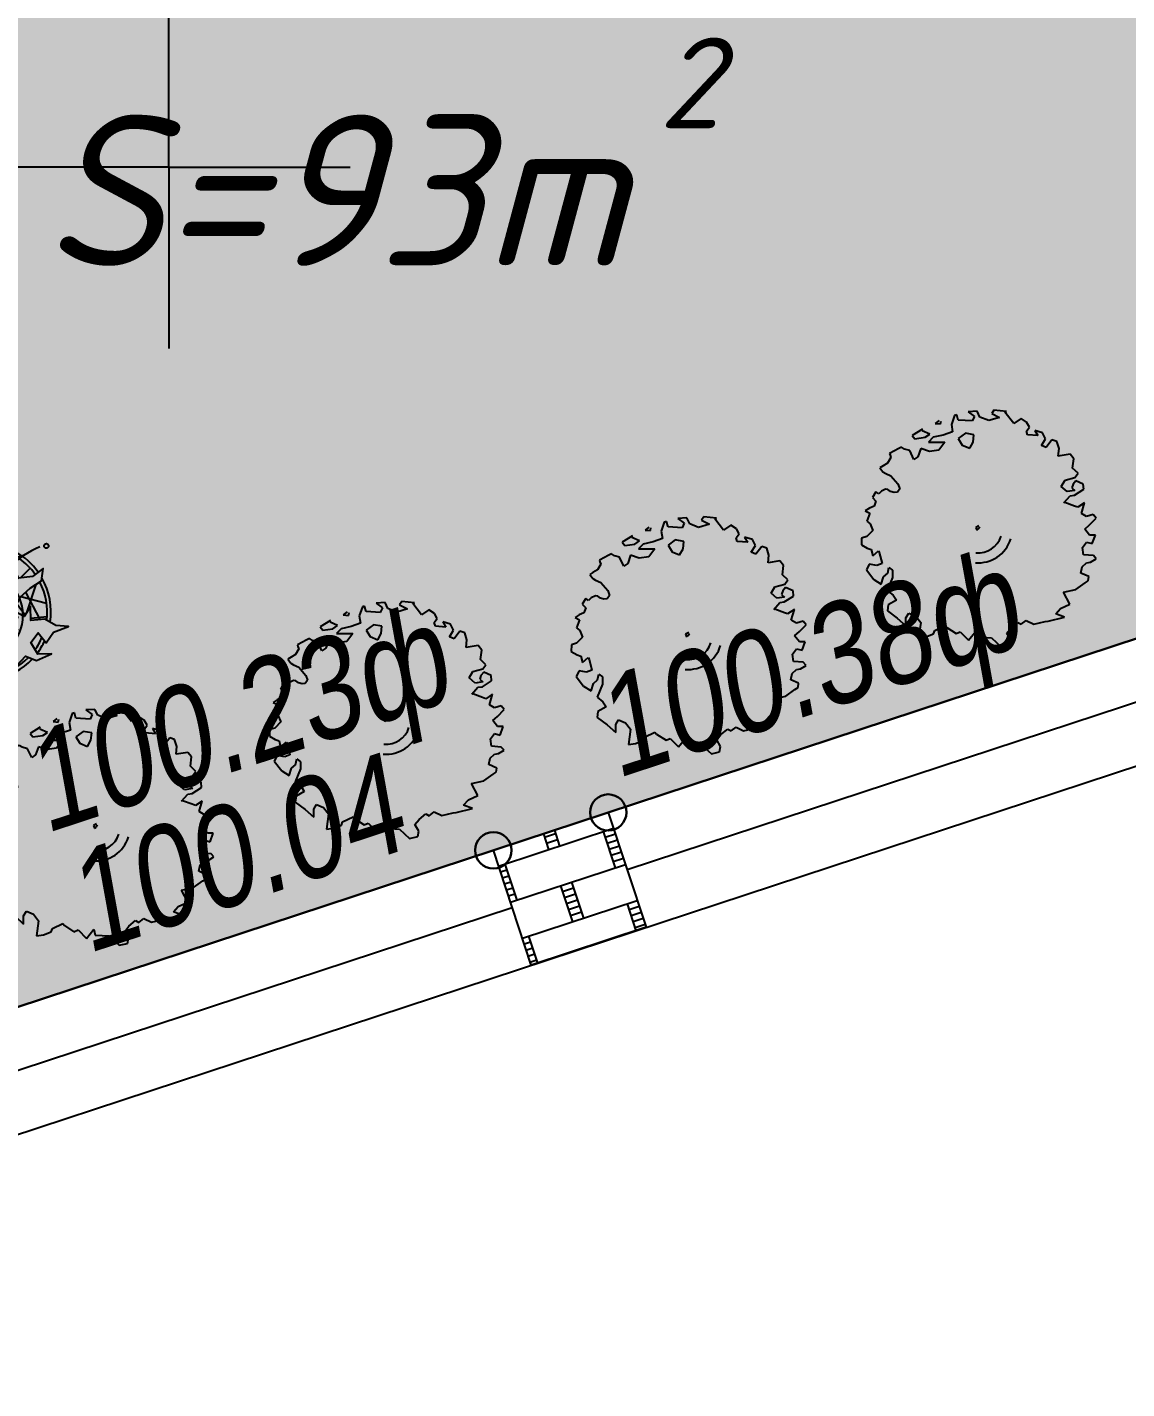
# Model space of a CAD drawing. Header units: millimetres. Extents: x 97194 to 152491, y 18573 to 58496.
# Drawn here: x 143655 to 147291, y 19985 to 24488 of the extents above; entities that cross this region are included whole.
import ezdxf

# ---------------------------------------------------------------- set-up
doc = ezdxf.new("R2010")
doc.units = ezdxf.units.MM
for name, color, linetype in [('dwgmodels.com', 7, 'Continuous'), ('floor hatch', 252, 'Continuous'), ('green', 69, 'Continuous'), ('net', 66, 'Continuous'), ('txt2', 7, 'Continuous')]:
    doc.layers.add(name, color=color, linetype=linetype)
doc.styles.add('ISO', font='isocpeui.ttf')
doc.styles.get("Standard").update_dxf_attribs({"font": 'arial.ttf'})
doc.linetypes.add('Забор деревяный', pattern='A,2.5,[1,djekshp.shx,S=0.8,R=0,X=0,Y=0],2.5', length=5)

# ---------------------------------------------------------------- blocks, each defined once
blk = doc.blocks.new('KREST')
for points in [[(0, 0), (0, 3)], [(0, 0), (-3, 0)], [(0, 0), (3, 0)], [(0, 0), (0, -3)]]:
    blk.add_lwpolyline(points)
blk = doc.blocks.new('Setka')
blk.add_blockref('KREST', (0, 0))
blk = doc.blocks.new('мож')
at = {"layer": 'dwgmodels.com', "true_color": 0x6e9182}
h = blk.add_hatch(color=8, dxfattribs=at)
h.set_gradient(color1=(43, 82, 5), color2=(72, 176, 3), tint=1, name='HEMISPHERICAL')
h.paths.add_polyline_path([(169.7, -381.5), (183.6, -389.3), (204, -373.3), (235.6, -388.9), (282.9, -377.9), (295.1, -376.2), (362.1, -359.2), (326.1, -345.8), (346.1, -324.2), (384.9, -305.5), (358.7, -256.7), (409.4, -245.4), (447.8, -218.1), (460.7, -210), (462.7, -192.3), (430.4, -178.2), (435.9, -151.7), (453.6, -135.1), (470.2, -132.9), (493.3, -118.4), (481.8, -105.4), (441, -101.5), (437.2, -72.1), (453.9, -49.5), (477.4, -55.9), (489.9, -20.5), (466.1, -20.5), (446.4, 4.6), (466.1, 21.2), (493.7, 49.5), (481.4, 64.7), (453.9, 55.9), (432.5, 69.3), (445.1, 112.4), (417.5, 94.4), (403.9, 99), (363.8, 113.8), (359.7, 112.4), (385.2, 141.4), (403.6, 143.9), (441.7, 168.6), (440, 190.6), (409, 204.4), (397.8, 189.9), (392.4, 175.4), (404.9, 164), (373.3, 159.1), (348.8, 180), (364.5, 206.1), (405.3, 217.1), (418.5, 234.8), (396.1, 256.3), (400.9, 294.5), (385.6, 313.6), (336.6, 305.5), (339.7, 338), (330.8, 366.3), (310.4, 373.3), (286.6, 341.9), (267.2, 350), (283.9, 377.6), (272, 402.7), (239.4, 412.2), (252.3, 390.7), (209.4, 394.2), (204.7, 408.7), (217.3, 426), (205.4, 446.9), (182.6, 461.4), (152.3, 440.9), (115.9, 487.5), (122.7, 490.4), (70.4, 496.4), (61.5, 482.6), (93.8, 465.3), (49.6, 452.5), (12.9, 467.4), (1.4, 491.4), (-36, 489.3), (-9.9, 470.2), (-18.7, 451.1), (-76.8, 455), (-83, 476.9), (-92.5, 474.1), (-105.1, 437), (-100, 405.9), (-138.7, 393.1), (-180.2, 383.6), (-199.2, 364.2), (-131.6, 363.4), (-156.7, 330.6), (-196.2, 325.6), (-231.5, 336.9), (-243.8, 303.3), (-259.8, 291.7), (-277.1, 328.8), (-298.9, 335.2), (-311.1, 342.6), (-325, 335.9), (-339.7, 328.4), (-360.4, 316.4), (-358.7, 310.1), (-355, 300.5), (-368.9, 276.8), (-387.3, 265.9), (-400.5, 257.7), (-388.3, 240.8), (-376.7, 234.4), (-355, 224.5), (-326.4, 190.9), (-318.9, 171.1), (-328.4, 156.6), (-342, 155.9), (-356.3, 159.4), (-367.2, 167.6), (-377.4, 169), (-394.1, 161.6), (-405.6, 149.9), (-416.8, 158.7), (-431.5, 134.3), (-417.2, 119.1), (-424.3, 99.3), (-444, 90.2), (-461, 79.2), (-442.7, 70.4), (-455.3, 36.4), (-441.3, 25.8), (-430.1, -1.1), (-454.9, -26.9), (-476.3, -33.6), (-476.7, -60.8), (-453.2, -75), (-436.9, -80.3), (-430.4, -105.7), (-406.6, -85.9), (-403.6, -92.6), (-391.7, -137.9), (-413.4, -146), (-444.7, -141.1), (-456.6, -164), (-426, -204.4), (-395.1, -223.8), (-385.6, -193.4), (-368.2, -178.5), (-363.5, -154.1), (-348.5, -166.2), (-348.5, -196.2), (-370.3, -250), (-345.8, -268.7), (-332.5, -289.9), (-366.5, -308.3), (-369.9, -334.1), (-328.8, -363.8), (-293.1, -396), (-293.4, -362.7), (-281.5, -343.3), (-252.6, -356), (-231.9, -382.2), (-240.4, -444.8), (-210.8, -440.5), (-179.2, -428.9), (-174.1, -414.4), (-130.9, -393.9), (-124.1, -402), (-85.3, -427.8), (-68.3, -420.4), (-34, -455.4), (-2.7, -416.8), (2.7, -441.6), (60.5, -445.1), (102.3, -484), (136.3, -475.9), (140.4, -454), (124.4, -426.4), (141.8, -404.5)])
h.paths.add_polyline_path([(-29.2, 338.3), (-60.5, 351.1), (-76.8, 378.3), (-46.9, 400.2), (-11.9, 394.2), (-15, 364.2)], flags=16)
at = {"color": 0, "linetype": 'Continuous'}
for p, q in [((-155.7, 452.9), (-171.7, 440.9)), ((-149.9, 438.8), (-147.6, 450.8)), ((-92.5, 474.1), (-105.1, 437)), ((-83, 476.9), (-92.5, 474.1)), ((-76.8, 455), (-83, 476.9)), ((-18.7, 451.1), (-76.8, 455)), ((1.4, 491.4), (-36, 489.3)), ((-36, 489.3), (-9.9, 470.2)), ((-9.9, 470.2), (-18.7, 451.1)), ((12.9, 467.4), (1.4, 491.4)), ((49.6, 452.5), (12.9, 467.4)), ((93.8, 465.3), (49.6, 452.5)), ((70.4, 496.4), (61.5, 482.6)), ((61.5, 482.6), (93.8, 465.3)), ((122.7, 490.4), (70.4, 496.4)), ((115.9, 487.5), (122.7, 490.4)), ((152.3, 440.9), (115.9, 487.5)), ((182.6, 461.4), (152.3, 440.9)), ((205.4, 446.9), (182.6, 461.4)), ((-224.4, 417.9), (-266.6, 391)), ((-226.1, 410.1), (-226.1, 410.1)), ((-194.8, 396.3), (-226.1, 410.1)), ((-214.2, 383.6), (-194.8, 396.3)), ((-171.7, 440.9), (-149.9, 438.8)), ((-100, 405.9), (-138.7, 393.1)), ((-105.1, 437), (-100, 405.9)), ((-46.9, 400.2), (-76.8, 378.3)), ((-11.9, 394.2), (-46.9, 400.2)), ((-15, 364.2), (-11.9, 394.2)), ((204.7, 408.7), (217.3, 426)), ((209.4, 394.2), (204.7, 408.7)), ((217.3, 426), (205.4, 446.9)), ((252.3, 390.7), (209.4, 394.2)), ((239.4, 412.2), (252.3, 390.7)), ((272, 402.7), (239.4, 412.2)), ((283.9, 377.6), (272, 402.7)), ((-311.1, 342.6), (-325, 335.9)), ((-298.9, 335.2), (-311.1, 342.6)), ((-266.6, 391), (-255.7, 377.6)), ((-255.7, 377.6), (-214.2, 383.6)), ((-180.2, 383.6), (-199.2, 364.2)), ((-199.2, 364.2), (-131.6, 363.4)), ((-138.7, 393.1), (-180.2, 383.6)), ((-131.6, 363.4), (-156.7, 330.6)), ((-76.8, 378.3), (-60.5, 351.1)), ((-60.5, 351.1), (-29.2, 338.3)), ((-29.2, 338.3), (-15, 364.2)), ((267.2, 350), (283.9, 377.6)), ((286.6, 341.9), (267.2, 350)), ((310.4, 373.3), (286.6, 341.9)), ((330.8, 366.3), (310.4, 373.3)), ((339.7, 338), (330.8, 366.3)), ((336.6, 305.5), (339.7, 338)), ((-355, 300.5), (-368.9, 276.8)), ((-339.7, 328.4), (-360.4, 316.4)), ((-360.4, 316.4), (-358.7, 310.1)), ((-358.7, 310.1), (-355, 300.5)), ((-325, 335.9), (-339.7, 328.4)), ((-277.1, 328.8), (-298.9, 335.2)), ((-259.8, 291.7), (-277.1, 328.8)), ((-243.8, 303.3), (-259.8, 291.7)), ((-231.5, 336.9), (-243.8, 303.3)), ((-196.2, 325.6), (-231.5, 336.9)), ((-156.7, 330.6), (-196.2, 325.6)), ((385.6, 313.6), (336.6, 305.5)), ((400.9, 294.5), (385.6, 313.6)), ((396.1, 256.3), (400.9, 294.5)), ((-387.3, 265.9), (-400.5, 257.7)), ((-400.5, 257.7), (-388.3, 240.8)), ((-388.3, 240.8), (-376.7, 234.4)), ((-368.9, 276.8), (-387.3, 265.9)), ((-376.7, 234.4), (-355, 224.5)), ((418.5, 234.8), (396.1, 256.3)), ((405.3, 217.1), (418.5, 234.8)), ((-377.4, 169), (-394.1, 161.6)), ((-367.2, 167.6), (-377.4, 169)), ((-355, 224.5), (-326.4, 190.9)), ((-318.9, 171.1), (-328.4, 156.6)), ((-326.4, 190.9), (-318.9, 171.1)), ((348.8, 180), (364.5, 206.1)), ((373.3, 159.1), (348.8, 180)), ((364.5, 206.1), (405.3, 217.1)), ((397.8, 189.9), (392.4, 175.4)), ((392.4, 175.4), (404.9, 164)), ((409, 204.4), (397.8, 189.9)), ((440, 190.6), (409, 204.4)), ((441.7, 168.6), (440, 190.6)), ((-416.8, 158.7), (-431.5, 134.3)), ((-431.5, 134.3), (-417.2, 119.1)), ((-417.2, 119.1), (-424.3, 99.3)), ((-405.6, 149.9), (-416.8, 158.7)), ((-394.1, 161.6), (-405.6, 149.9)), ((-356.3, 159.4), (-367.2, 167.6)), ((-342, 155.9), (-356.3, 159.4)), ((-328.4, 156.6), (-342, 155.9)), ((359.7, 112.4), (385.2, 141.4)), ((363.8, 113.8), (359.7, 112.4)), ((403.9, 99), (363.8, 113.8)), ((404.9, 164), (373.3, 159.1)), ((385.2, 141.4), (403.6, 143.9)), ((403.6, 143.9), (441.7, 168.6)), ((-444, 90.2), (-461, 79.2)), ((-461, 79.2), (-442.7, 70.4)), ((-442.7, 70.4), (-455.3, 36.4)), ((-424.3, 99.3), (-444, 90.2)), ((417.5, 94.4), (403.9, 99)), ((445.1, 112.4), (417.5, 94.4)), ((432.5, 69.3), (445.1, 112.4)), ((453.9, 55.9), (432.5, 69.3)), ((481.4, 64.7), (453.9, 55.9)), ((493.7, 49.5), (481.4, 64.7)), ((-455.3, 36.4), (-441.3, 25.8)), ((-441.3, 25.8), (-430.1, -1.1)), ((8.5, 17.7), (-4.1, 10.6)), ((-4.1, 10.6), (0, 0)), ((0, 0), (6.1, 4.9)), ((6.1, 4.9), (11.9, 13.4)), ((446.4, 4.6), (466.1, 21.2)), ((466.1, -20.5), (446.4, 4.6)), ((466.1, 21.2), (493.7, 49.5)), ((-476.3, -33.6), (-476.7, -60.8)), ((-454.9, -26.9), (-476.3, -33.6)), ((-430.1, -1.1), (-454.9, -26.9)), ((437.2, -72.1), (453.9, -49.5)), ((453.9, -49.5), (477.4, -55.9)), ((489.9, -20.5), (466.1, -20.5)), ((477.4, -55.9), (489.9, -20.5)), ((-476.7, -60.8), (-453.2, -75)), ((-453.2, -75), (-436.9, -80.3)), ((-436.9, -80.3), (-430.4, -105.7)), ((-430.4, -105.7), (-406.6, -85.9)), ((-406.6, -85.9), (-403.6, -92.6)), ((-403.6, -92.6), (-391.7, -137.9)), ((441, -101.5), (437.2, -72.1)), ((481.8, -105.4), (441, -101.5)), ((493.3, -118.4), (481.8, -105.4)), ((-444.7, -141.1), (-456.6, -164)), ((-456.6, -164), (-426, -204.4)), ((-413.4, -146), (-444.7, -141.1)), ((-391.7, -137.9), (-413.4, -146)), ((-368.2, -178.5), (-363.5, -154.1)), ((-363.5, -154.1), (-348.5, -166.2)), ((-348.5, -166.2), (-348.5, -196.2)), ((430.4, -178.2), (435.9, -151.7)), ((435.9, -151.7), (453.6, -135.1)), ((453.6, -135.1), (470.2, -132.9)), ((470.2, -132.9), (493.3, -118.4)), ((-426, -204.4), (-395.1, -223.8)), ((-395.1, -223.8), (-385.6, -193.4)), ((-385.6, -193.4), (-368.2, -178.5)), ((-348.5, -196.2), (-370.3, -250)), ((409.4, -245.4), (447.8, -218.1)), ((462.7, -192.3), (430.4, -178.2)), ((447.8, -218.1), (460.7, -210)), ((460.7, -210), (462.7, -192.3)), ((-370.3, -250), (-345.8, -268.7)), ((-345.8, -268.7), (-332.5, -289.9)), ((358.7, -256.7), (409.4, -245.4)), ((384.9, -305.5), (358.7, -256.7)), ((-366.5, -308.3), (-369.9, -334.1)), ((-369.9, -334.1), (-328.8, -363.8)), ((-332.5, -289.9), (-366.5, -308.3)), ((326.1, -345.8), (346.1, -324.2)), ((346.1, -324.2), (384.9, -305.5)), ((-328.8, -363.8), (-293.1, -396)), ((-293.4, -362.7), (-281.5, -343.3)), ((-293.1, -396), (-293.4, -362.7)), ((-281.5, -343.3), (-252.6, -356)), ((-252.6, -356), (-231.9, -382.2)), ((-231.9, -382.2), (-240.4, -444.8)), ((-174.1, -414.4), (-130.9, -393.9)), ((-130.9, -393.9), (-124.1, -402)), ((141.8, -404.5), (169.7, -381.5)), ((169.7, -381.5), (183.6, -389.3)), ((183.6, -389.3), (204, -373.3)), ((204, -373.3), (235.6, -388.9)), ((235.6, -388.9), (282.9, -377.9)), ((282.9, -377.9), (295.1, -376.2)), ((295.1, -376.2), (362.1, -359.2)), ((362.1, -359.2), (326.1, -345.8)), ((-240.4, -444.8), (-210.8, -440.5)), ((-210.8, -440.5), (-179.2, -428.9)), ((-179.2, -428.9), (-174.1, -414.4)), ((-124.1, -402), (-85.3, -427.8)), ((-85.3, -427.8), (-68.3, -420.4)), ((-68.3, -420.4), (-34, -455.4)), ((-34, -455.4), (-2.7, -416.8)), ((-2.7, -416.8), (2.7, -441.6)), ((2.7, -441.6), (60.5, -445.1)), ((60.5, -445.1), (102.3, -484)), ((124.4, -426.4), (141.8, -404.5)), ((140.4, -454), (124.4, -426.4)), ((102.3, -484), (136.3, -475.9)), ((136.3, -475.9), (140.4, -454))]:
    blk.add_line(p, q, dxfattribs=at)
for centre, radius, start, end in [((6.1, 5), 140.2, 265.0114, 342.9426), ((6.1, 4.9), 98.7, 264.4552, 342.3279)]:
    blk.add_arc(centre, radius, start, end, dxfattribs=at)
blk = doc.blocks.new('P3')
at = {"linetype": 'ByBlock'}
for p, q in [((106.3, 287.8), (-30.1, 383.4)), ((-224.4, 202.9), (-207.6, 307.8)), ((-190.4, 320.8), (-175.1, 313.7)), ((-116.8, 319.5), (-80.6, 256.7)), ((114.1, 293), (136.2, 365.6)), ((-168.2, 136.3), (-242.1, 276.2)), ((-121.3, 288.9), (-76.3, 268.2)), ((164.8, 203.1), (306.6, 237.2)), ((317.1, 139.9), (177.8, 237.6)), ((207.5, 300.2), (233.7, 137.6)), ((-70.5, 128), (-120.6, 176.9)), ((-70.5, 128), (-76.3, 178.5)), ((-70.5, 128), (-51.8, 172.8)), ((164.1, 157.3), (232.8, 125.6)), ((343.9, 171.5), (269.4, 122.1)), ((-99.2, -0.2), (-133.3, 120.7)), ((-125.6, 104.7), (-133.2, 98.2)), ((-70.5, 128), (-128, 107.6)), ((-121.4, 135.4), (-127.8, 136.7)), ((-70.5, 128), (-118.4, 135)), ((-104, 86.8), (-105.5, 85.8)), ((-70.5, 128), (-103.1, 91.5)), ((-70.5, 128), (-99.5, 86.5)), ((-99.2, -0.2), (-62.9, 83.4)), ((-97.9, 82.4), (-98.5, 73.6)), ((-70.5, 128), (-30.3, 140.6)), ((-70.5, 128), (-42, 93.5)), ((-70.5, 128), (-58.3, 84.8)), ((-40.4, 89.5), (-46.5, 85.3)), ((-40.3, 91.7), (-30.4, 83.2)), ((-39.7, 87), (-38, 81.6)), ((-16.2, 134.6), (-23.6, 137.4)), ((160.3, 40.4), (110.8, 84.1)), ((160.3, 40.4), (139.4, 100)), ((160.3, 40.4), (188.1, 87.5)), ((207, 93.9), (197.4, 90.3)), ((-410, 41.2), (-419.3, 47.1)), ((-205.8, 13), (-223.4, 9.7)), ((-99.2, -0.2), (-206.9, 19.6)), ((-99.2, -0.2), (-167.3, 53.7)), ((-99.2, -0.2), (-29.9, 52.6)), ((23.8, -84.3), (-10.3, 36.6)), ((61.1, 5.8), (62.2, 17.9)), ((160.3, 40.4), (69.3, 44)), ((104.6, 3.2), (97.4, -1.1)), ((160.3, 40.4), (107.9, 5.5)), ((160.3, 40.4), (122.5, -29.4)), ((160.3, 40.4), (160.5, -23.3)), ((160.3, 40.4), (168.3, -25)), ((160.3, 40.4), (209.7, 9.3)), ((160.3, 40.4), (217.8, 31.8)), ((222.9, 29.3), (220.7, 20)), ((221.1, 31.6), (238, 31.9)), ((225.6, 27.6), (232, 23.8)), ((-261.9, -52.6), (-340, -3.1)), ((-188.2, -34.3), (-191.5, -34.3)), ((-182.7, -46.4), (-191.5, -59.6)), ((-99.2, -0.2), (-182.7, -27.7)), ((-99.2, -0.2), (-181.6, -38.7)), ((-99.2, -0.2), (-119, -78.3)), ((-82.8, -71.2), (-100.4, -74.5)), ((-99.2, -0.2), (-25.5, -16.7)), ((-99.2, -0.2), (-86, -79.4)), ((23.8, -84.3), (-83.9, -64.6)), ((-48.8, -27.2), (-57.6, -19.5)), ((23.8, -84.3), (-44.4, -30.5)), ((23.8, -84.3), (60, -0.8)), ((23.8, -84.3), (93, -31.6)), ((127.3, -30.1), (125.7, -43)), ((163.8, -28.6), (163.1, -30.8)), ((173.4, -27.5), (180.5, -36.5)), ((225.4, -55), (306.8, -179.1)), ((-180.2, -280.4), (-294.1, -101.6)), ((-87.1, -87.1), (-100.3, -88.2)), ((-84.9, -83.8), (-77.2, -105.7)), ((-65.3, -118.4), (-68.6, -118.4)), ((-59.8, -130.5), (-68.6, -143.7)), ((23.8, -84.3), (-59.8, -111.8)), ((23.8, -84.3), (-58.7, -122.8)), ((23.8, -84.3), (4, -162.4)), ((23.8, -84.3), (37, -163.5)), ((23.8, -84.3), (97.4, -100.8)), ((113.9, -122.8), (105.1, -111.8)), ((274.9, -118.8), (288.4, -202.8)), ((-200.9, -189.6), (-243, -217.5)), ((-150.5, -223.2), (-214.8, -244.1)), ((35.9, -171.2), (22.7, -172.3)), ((34.8, -175.6), (32.6, -185.5)), ((38, -167.9), (45.7, -189.9)), ((167.1, -172.6), (230.7, -282.9)), ((72.5, -319.5), (38.6, -255.4)), ((139, -306.8), (42.1, -245.4)), ((189.1, -284), (49, -225.7)), ((75.2, -323.7), (72.5, -319.5))]:
    blk.add_line(p, q, dxfattribs=at)
for points in [[(-11.6, 258.8), (-54.8, 325.6), (-80.7, 256.6), (-61.3, 191.9), (-123.8, 271.7), (-110.9, 360.2), (-175.6, 392.5), (-175.6, 327.8), (-173.4, 263.1), (-184.2, 196.2), (-166.9, 131.4), (-223, 200.5), (-261.9, 267.4), (-287.7, 332.1), (-309.3, 263.1), (-317.9, 196.2), (-387, 237.2), (-391.3, 172.4), (-376.2, 103.4), (-425.8, 38.7), (-358.9, 49.4), (-294.2, 64.6), (-229.5, 38.7), (-259.7, -28.2), (-264, -75.7)], [(214.8, -108.1), (227.8, -43.3), (255.8, -110.2), (322.7, -140.4), (339.9, -75.7), (404.6, -69.2), (460.7, 2), (396, -34.7), (331.3, 4.1), (342.1, 71), (406.8, 43), (415.4, 114.2), (473.7, 178.9), (409, 150.9), (339.9, 155.2), (275.2, 112), (236.4, 178.9), (232.1, 114.2), (165.2, 114.2), (163.1, 198.3), (188.9, 267.4), (225.6, 332.1), (201.9, 396.8), (169.5, 330), (104.8, 286.8), (59.5, 222.1), (42.3, 286.8), (40.1, 327.8)], [(201.9, -127.5), (186.8, -170.6), (143.7, -175), (119.9, -220.3), (124.2, -263.4), (91.9, -216), (89.7, -170.6), (50.9, -220.3), (35.8, -263.4), (-9.5, -263.4), (20.7, -308.7), (50.9, -351.9), (7.8, -373.5), (-35.4, -408), (-37.5, -362.7), (-22.4, -319.5), (-31.1, -274.2), (-76.4, -313.1), (-104.4, -269.9), (-147.5, -291.5), (-184.2, -334.6), (-227.3, -367), (-229.5, -323.8), (-182, -282.8), (-149.7, -239.7), (-151.8, -196.5), (-195, -207.3), (-210.1, -162), (-207.9, -118.9), (-244.6, -101.6)]]:
    blk.add_lwpolyline(points, dxfattribs=at)
for centre, radius in [((158.8, 515.5), 12.6), ((2.9, 65.2), 14.3), ((28.2, 72.9), 13.2), ((-492.6, -77.9), 7.78), ((-440.9, -134), 12.9), ((355, -241.9), 11.6), ((333.5, -328.2), 10.8)]:
    blk.add_circle(centre, radius, dxfattribs=at)
blk.add_circle((0, 0), 250)
for centre, radius, start, end in [((520, 167.3), 509.5, 140.07295, 185.61306), ((16.1, 28.9), 378.5, 63.11843, 114.17906), ((16.1, 28.9), 357.5, 84.77138, 111.3682), ((236.8, 225.5), 246.6, 131.68967, 204.95056), ((16.1, 28.9), 357.5, 63.05553, 83.13568), ((16.1, 28.9), 378.5, 120.41555, 138.39691), ((16.1, 28.9), 357.5, 122.41503, 139.85426), ((16.1, 28.9), 378.5, 19.14973, 57.43503), ((16.1, 28.9), 357.5, 20.56897, 55.19396), ((16.1, 28.9), 378.5, 151.33884, 153.34209), ((47.9, 128.9), 34.1, 244.27704, 207.56394), ((-13.6, 88.3), 28.6, 52.22593, 276.46353), ((13.9, 93.8), 19.8, 335.43091, 227.14622), ((45.7, 75.1), 14.3, 234.31603, 139.93862), ((100.7, 92.7), 41.8, 174.3913, 215.49715), ((100.7, 92.7), 41.8, 265.27383, 116.57096), ((-388.5, 419.3), 509.5, 260.07295, 305.61306), ((-297.3, 145), 246.6, 251.68967, 324.95056), ((16.1, 28.9), 378.5, 176.96132, 237.1462), ((16.1, 28.9), 357.5, 176.01671, 237.71042), ((-7, 31.1), 31.9, 97.54203, 340.49739), ((27.1, 43.2), 23.1, 159.95186, 62.70648), ((13.9, 93.8), 19.8, 270.79323, 273.30977), ((27.1, 43.2), 23.1, 113.05307, 115.47921), ((68.8, 36.6), 31.9, 203.63219, 138.41686), ((16.1, 28.9), 357.5, 352.2557, 4.65139), ((16.1, 28.9), 378.5, 350.89631, 2.96562), ((16.1, 28.9), 357.5, 272.92173, 343.29966), ((16.1, 28.9), 378.5, 274.89453, 344.60646), ((-152.5, -493.4), 509.5, 20.07295, 65.61306), ((39.4, -277.2), 246.6, 11.68967, 84.95056), ((16.1, 28.9), 357.5, 243.20973, 263.43694), ((16.1, 28.9), 378.5, 242.27551, 262.71942)]:
    blk.add_arc(centre, radius, start, end, dxfattribs=at)
blk.add_point((58.4, 1.2), dxfattribs=at)
blk.add_point((58.4, 1.2), dxfattribs=at)

msp = doc.modelspace()

# ---------------------------------------------------------------- hatches: boundary and pattern name
at = {"layer": 'dwgmodels.com'}
h = msp.add_hatch(dxfattribs=at)
h.set_pattern_fill('BRSTONE', color=256, scale=15, angle=198.234, style=0)
h.set_pattern_definition([(198.233999, (1184442.89, -984447.34), (39.340737, -119.416663), []), (288.233999, (1184117.2, -984554.63), (220.275074, -59.809486), [125.73, -125.73]), (288.233999, (1184153.4, -984542.7), (220.275074, -59.809486), [125.73, -125.73]), (198.233999, (1184123.76, -984574.53), (-141.5936, -179.02384), [-342.9, 38.1]), (198.233999, (1184130.32, -984594.44), (-141.5936, -179.02384), [-342.9, 38.1]), (198.233999, (1184136.88, -984614.34), (-141.5936, -179.02384), [-342.9, 38.1]), (198.233999, (1184143.43, -984634.24), (-141.5936, -179.02384), [-342.9, 38.1]), (198.233999, (1184149.99, -984654.14), (-141.5936, -179.02384), [-342.9, 38.1])])
h.paths.add_polyline_path([(145321.3, 21385.9), (145196.2, 21765.8), (145576.1, 21891), (145701.2, 21511.1)])
at = {"layer": 'floor hatch', "true_color": 0xcef77e}
h = msp.add_hatch(color=71, dxfattribs=at)
edge = h.paths.add_edge_path()
edge.add_line((133539.1, 31975.6), (138590.6, 33266.1))
edge.add_arc((138807.6, 32547.2), 751, 12.8531, 106.7963, ccw=False)
edge.add_line((139539.8, 32714.3), (140891.8, 26776.2))
edge.add_arc((143612.2, 27395.3), 2790, 192.8204, 372.8039)
edge.add_line((146332.8, 28013.6), (149831.7, 28809.8))
edge.add_line((149831.7, 28809.8), (149010.1, 32419.1))
edge.add_line((149010.1, 32419.1), (149384.3, 33291))
edge.add_line((149384.3, 33291), (151987.1, 24003.1))
edge.add_line((151987.1, 24003.1), (140919.5, 20356.9))
edge.add_line((140919.5, 20356.9), (138641.2, 25125.6))
edge.add_line((138641.2, 25125.6), (138624.8, 25159.9))
edge.add_line((138624.8, 25159.9), (133539.1, 31975.6))

# ---------------------------------------------------------------- linework, layer by layer
at = {"layer": 'dwgmodels.com', "color": 3, "elevation": 99781}
msp.add_lwpolyline([(133539.1, 31975.6), (138590.6, 33266.1), (138590.6, 33266.1, -0.434518), (139539.8, 32714.3), (140891.8, 26776.2, 0.999856), (146332.8, 28013.6), (149831.7, 28809.8), (149010.1, 32419.1), (149384.3, 33291), (151987.1, 24003.1), (140919.5, 20356.9), (138641.2, 25125.6), (138624.8, 25159.9), (133539.1, 31975.6)], format="xyb", dxfattribs=at)
at = {"layer": 'dwgmodels.com', "elevation": 99959}
for points in [[(140919.5, 20356.9), (151987.1, 24003.1)], [(141068.9, 19985), (152112.3, 23623.2)]]:
    msp.add_lwpolyline(points, dxfattribs=at)
at = {"layer": 'dwgmodels.com', "linetype": 'Забор деревяный', "ltscale": 0.8, "elevation": 99959}
for points in [[(147538.2, 22326.8), (145638.7, 21701)], [(145258.7, 21575.9), (143359.2, 20950.1)]]:
    msp.add_lwpolyline(points, dxfattribs=at)
at = {"layer": 'dwgmodels.com', "elevation": 99959}
msp.add_lwpolyline([(145196.2, 21765.8), (145576.1, 21891), (145701.2, 21511.1), (145321.3, 21385.9)], close=True, dxfattribs=at)
at = {"layer": 'txt2', "lineweight": 30}
for centre in [(145576.1, 21891, 99959), (145196.2, 21765.8, 99959)]:
    msp.add_circle(centre, 60, dxfattribs=at)

# ---------------------------------------------------------------- block references
at = {"layer": 'dwgmodels.com', "color": 0, "xscale": 0.7999999999992724, "yscale": 0.7999999999992724}
for p in [(146794.8, 22824.8), (145835.3, 22472), (144837, 22191.8), (143877.5, 21838.9)]:
    msp.add_blockref('мож', p, dxfattribs=at)
at = {"layer": 'green', "xscale": 0.599999999997984, "yscale": 0.599999999997984, "zscale": 0.599999999997984, "rotation": 332.2585542453638}
msp.add_blockref('P3', (143489.7, 22543.2), dxfattribs=at)
at = {"layer": 'net', "xscale": 200, "yscale": 200, "zscale": 200}
msp.add_blockref('Setka', (144122.6, 24025.7), dxfattribs=at)

# ---------------------------------------------------------------- texts
at = {"layer": 'txt2', "style": 'ISO'}
for s, height, p in [('2', 300, (145742.3, 24153.8, 199532)), ('S=93m', 500, (143707.9, 23699))]:
    msp.add_text(s, height=height, dxfattribs=at).set_placement(p)
at = {"layer": 'txt2', "oblique": 8, "width": 0.8}
for s, p in [('100.38ф', (145602.3, 22001.9)), ('100.23ф', (143713.4, 21820, -149636.8)), ('100.04', (143852.6, 21422.8))]:
    msp.add_text(s, height=330, rotation=18.234, dxfattribs=at).set_placement(p)

doc.saveas('drawing.dxf')
